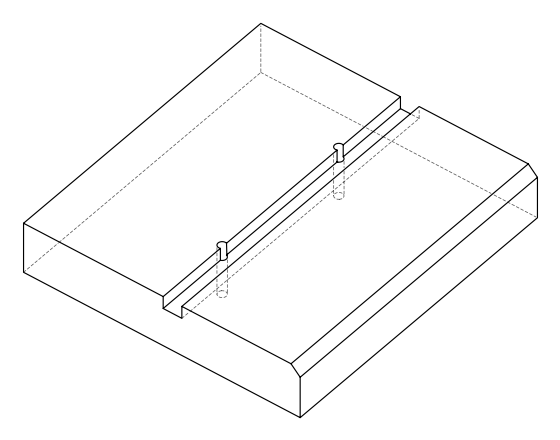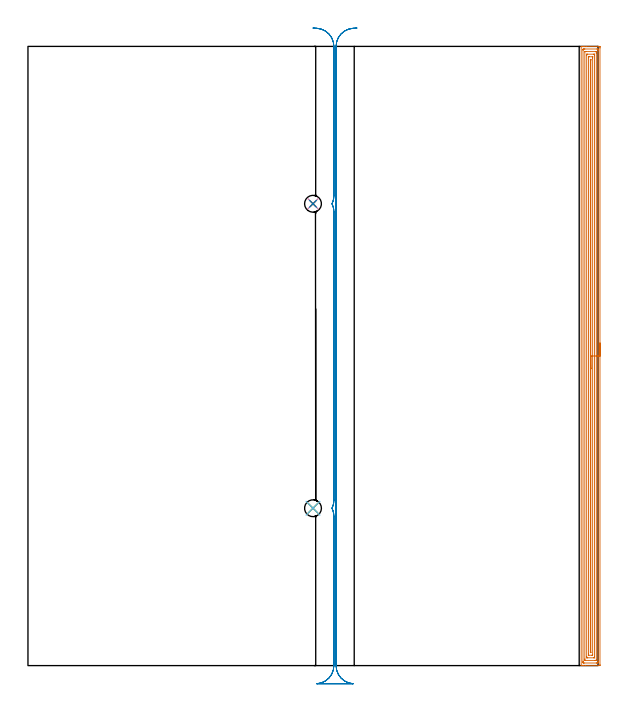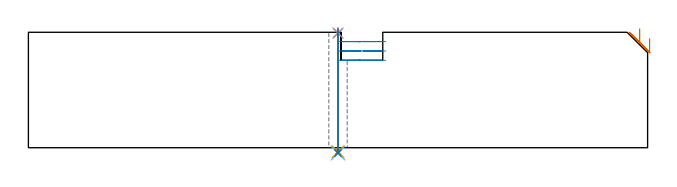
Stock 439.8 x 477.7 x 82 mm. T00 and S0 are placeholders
(PLAN: 8 operations, 6 tool changes, 31.1 min)
(1 AREA_MILL | FG_CHAMFER_SURFACE | UGT0205_001 | 23.12 min | 50212 mm3)
(2 MILL_RECTANGULAR_SLOT | SLOT_RECTANGULAR | UGT0201_006 | Follow Part, ap 7, ae 75% | 6.49 min | 282875 mm3)
(3 SPOT_DRILL | STEP1HOLE | NXT0321_9005460120000 | 0.03 min | 27 mm3)
(4 SPOT_DRILL_1 | STEP1HOLE_1 | NXT0321_9005460120000 | 0.03 min | 8 mm3)
(5 DRILL_THROUGH_HOLE_INTO_CENTER | STEP1HOLE | NXT0301_042 | 0.35 min | 2939 mm3)
(6 DRILL_TO_ENLARGE_THROUGH_HOLE | STEP1HOLE | NXT0301_101 | 0.35 min | 6929 mm3)
(7 DRILL_THROUGH_HOLE_INTO_CENTER_1 | STEP1HOLE_1 | NXT0301_042 | 0.35 min | 2855 mm3)
(8 DRILL_TO_ENLARGE_THROUGH_HOLE_1 | STEP1HOLE_1 | NXT0301_101 | 0.35 min | 6856 mm3)
(TOOL UGT0205_001 | Chamfer Mill 20 x 3 x 45 deg. | D20 FL50 Z2)
(TOOL UGT0201_006 | End Mill 28 mm | D28 FL25 Z2)
(TOOL NXT0321_9005460120000 | NC Spot Drill, 142deg, 12mm, Carbide, Uncoated | D12 PA142 FL30 Z2)
(TOOL NXT0301_042 | Carbide Drill 7.1mm [860.1-0710-057A1-MM 2214] | D7.1 PA140 FL85 Z2)
(TOOL NXT0301_101 | Carbide Drill 13mm [860.1-1300-104A1-MM 2214] | D13 PA140 FL123 Z2)
(OP 1 AREA_MILL)
G17 G21 G94 G90
T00 M6
G54
G17 G0 G90 X441.3 Y248.85 S1061 M3
G43 Z92. H0
Z77.5
G94 G1 Y248.812 Z76.628 F250.
Y248.698 Z75.764
Y248.509 Z74.912
Y248.247 Z74.08
Y247.913 Z73.274
Y247.51 Z72.5
Y247.042 Z71.764
Y246.51 Z71.072
Y245.921 Z70.429
Y245.278 Z69.84
Y244.586 Z69.309
Y243.85 Z68.84
Y243.076 Z68.437
Y242.27 Z68.103
Y241.438 Z67.841
Y240.586 Z67.652
Y239.722 Z67.538
Y238.85 Z67.5
Y0.626
X441.297 Y0.305 Z67.502
X441.292 Y0.01 Z67.506
X440.993 Y0. Z67.804
X430.044 Z78.751
X428.62 Z80.177
X428.264 Z80.531
X427.259 Z81.541
X426.849 Y0.007 Z81.942
X426.803 Y0.01 Z81.988
X426.8 Y0.179 Z82.
Y477.521
X426.803 Y477.69 Z81.988
X426.849 Y477.693 Z81.942
X427.259 Y477.7 Z81.541
X427.552 Z81.248
X428.264 Z80.531
X429.51 Z79.287
X430.934 Z77.861
X440.103 Z68.694
X440.726 Y477.696 Z68.071
X441.292 Y477.692 Z67.506
X441.294 Y477.644 Z67.504
X441.299 Y477.074 Z67.501
X441.3 Y476.498 Z67.5
Y238.85
X439.886 Z68.914
Y3.258
X439.882 Y2.414 Z68.918
X439.879 Y2.37 Z68.921
X439.836 Y2.01 Z68.964
X439.355 Y2.002 Z69.445
X438.946 Y2.001 Z69.854
X438.468 Y2. Z70.332
X429.154 Y2.001 Z79.646
X428.673 Y2.003 Z80.127
X428.264 Y2.01 Z80.536
X428.221 Y2.414 Z80.579
X428.218 Y2.46 Z80.582
X428.214 Y3.307 Z80.586
Y3.357
Y474.442
X428.218 Y475.286 Z80.582
X428.221 Y475.33 Z80.579
X428.264 Y475.69 Z80.536
X428.745 Y475.697 Z80.055
X429.154 Y475.699 Z79.646
X429.632 Y475.7 Z79.168
X438.946 Y475.699 Z69.854
X439.427 Y475.697 Z69.373
X439.836 Y475.69 Z68.964
X439.879 Y475.286 Z68.921
X439.882 Y475.24 Z68.918
X439.886 Y474.393 Z68.914
Y474.343
Y238.85
X438.472 Z70.328
X438.471 Y4.201 Z70.329
X438.47 Y4.097 Z70.33
X438.468 Y4.045 Z70.332
X438.465 Y4.024 Z70.335
X438.454 Y4.01 Z70.346
X438.254 Y4.002 Z70.546
X438.056 Y4.001 Z70.744
X437.366 Y4. Z71.434
X430.044 Y4.001 Z78.756
X429.844 Y4.005 Z78.956
X429.711 Y4.01 Z79.089
X429.635 Y4.021 Z79.165
X429.633 Y4.063 Z79.167
X429.63 Y4.201 Z79.17
X429.629 Y4.619 Z79.171
X429.628 Y5.095 Z79.172
X429.629 Y473.499 Z79.171
X429.63 Y473.603 Z79.17
X429.632 Y473.654 Z79.168
X429.635 Y473.676 Z79.165
X429.646 Y473.69 Z79.154
X429.846 Y473.698 Z78.954
X430.044 Y473.699 Z78.756
X430.734 Y473.7 Z78.066
X438.056 Y473.699 Z70.744
X438.256 Y473.695 Z70.544
X438.389 Y473.69 Z70.411
X438.465 Y473.679 Z70.335
X438.467 Y473.637 Z70.333
X438.47 Y473.499 Z70.33
X438.471 Y473.081 Z70.329
X438.472 Y472.605 Z70.328
Y238.85
X437.057 Z71.743
Y6.883
X437.051 Y6.104 Z71.749
X437.039 Y6.01 Z71.761
X436.935 Y6.005 Z71.865
X436.715 Y6.002 Z72.085
X436.275 Y6. Z72.525
X431.825 Z76.975
X431.381 Y6.002 Z77.419
X431.164 Y6.005 Z77.636
X431.062 Y6.01 Z77.738
X431.05 Y6.078 Z77.75
X431.043 Y6.774 Z77.757
Y6.883
Y470.817
X431.049 Y471.596 Z77.751
X431.061 Y471.69 Z77.739
X431.165 Y471.695 Z77.635
X431.385 Y471.698 Z77.415
X431.825 Y471.7 Z76.975
X436.275 Z72.525
X436.719 Y471.698 Z72.081
X436.936 Y471.695 Z71.864
X437.038 Y471.69 Z71.762
X437.05 Y471.622 Z71.75
X437.057 Y470.926 Z71.743
Y470.817
Y238.85
X435.643 Z73.157
X435.642 Y8.671 Z73.158
X435.641 Y8.414 Z73.159
X435.636 Y8.154 Z73.164
X435.629 Y8.01 Z73.171
X435.552 Y8.007 Z73.248
X435.385 Y8.003 Z73.415
X435.163 Y8. Z73.637
X432.715 Y8.001 Z76.085
X432.489 Y8.003 Z76.311
X432.464 Y8.01 Z76.336
X432.462 Y8.014 Z76.338
X432.459 Y8.034 Z76.341
X432.457 Y8.671 Z76.343
Y8.93
X432.458 Y469.029 Z76.342
X432.459 Y469.286 Z76.341
X432.464 Y469.547 Z76.336
X432.471 Y469.69 Z76.329
X432.548 Y469.693 Z76.252
X432.715 Y469.697 Z76.085
X432.937 Y469.7 Z75.863
X435.385 Y469.699 Z73.415
X435.611 Y469.697 Z73.189
X435.636 Y469.69 Z73.164
X435.638 Y469.686 Z73.162
X435.641 Y469.666 Z73.159
X435.643 Y469.029 Z73.157
Y468.77
Y238.85
X434.229 Z74.571
X434.228 Y10.459 Z74.572
X434.226 Y10.276 Z74.574
X434.222 Y10.055 Z74.578
X434.218 Y10.01 Z74.582
X434.131 Y10.005 Z74.669
X434.059 Y10.002 Z74.741
X433.903 Y10.01 Z74.897
X433.878 Y10.022 Z74.922
X433.876 Y10.074 Z74.924
X433.873 Y10.19 Z74.927
X433.871 Y10.459 Z74.929
Y10.818
Y466.974
X433.872 Y467.241 Z74.928
X433.876 Y467.6 Z74.924
X433.878 Y467.674 Z74.922
X433.883 Y467.691 Z74.917
X433.903 Y467.692 Z74.897
X434.042 Y467.697 Z74.758
X434.197 Y467.69 Z74.603
X434.222 Y467.678 Z74.578
X434.224 Y467.626 Z74.576
X434.227 Y467.51 Z74.573
X434.229 Y467.241 Z74.571
Y466.974
Y238.85
Y237.978 Z74.609
Y237.113 Z74.723
Y236.262 Z74.912
Y235.43 Z75.174
Y234.624 Z75.508
Y233.85 Z75.911
Y233.114 Z76.38
Y232.422 Z76.911
Y231.779 Z77.5
Y231.19 Z78.143
Y230.658 Z78.835
Y230.19 Z79.571
Y229.787 Z80.345
Y229.453 Z81.151
Y229.191 Z81.983
Y229.002 Z82.835
Y228.888 Z83.7
Y228.85 Z84.571
G0 Z92.
M5
M2
(OP 2 MILL_RECTANGULAR_SLOT)
G17 G21 G94 G90
T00 M6
G54
G17 G0 G90 X219.923 Y491.866 S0 M3
G43 Z92. H0
Z75.367
G94 G1 X222.916 Y491.67 F250.
G2 X236. Y477.7 R14. F500.
G1 Y362.504
G2 X234.55 Y356.3 R14.
X236. Y350.096 R14.
G1 Y127.604
G2 X234.55 Y121.4 R14.
X236. Y115.196 R14.
G1 Y0.
G2 X222.916 Y-13.97 R14.
G1 Y-14.
X250.784
Y-13.97
G2 X237.7 Y0. R14.
G1 Y477.7
G2 X250.784 Y491.67 R14.
G1 X253.777 Y491.866 F250.
G0 X219.923 Z68.733
G1 X222.916 Y491.67
G2 X236. Y477.7 R14. F500.
G1 Y362.504
G2 X234.55 Y356.3 R14.
X236. Y350.096 R14.
G1 Y127.604
G2 X234.55 Y121.4 R14.
X236. Y115.196 R14.
G1 Y0.
G2 X222.916 Y-13.97 R14.
G1 Y-14.
X250.784
Y-13.97
G2 X237.7 Y0. R14.
G1 Y477.7
G2 X250.784 Y491.67 R14.
G1 X253.777 Y491.866 F250.
G0 X219.923 Z62.1
G1 X222.916 Y491.67
G2 X236. Y477.7 R14. F500.
G1 Y362.504
G2 X234.55 Y356.3 R14.
X236. Y350.096 R14.
G1 Y127.604
G2 X234.55 Y121.4 R14.
X236. Y115.196 R14.
G1 Y0.
G2 X222.916 Y-13.97 R14.
G1 Y-14.
X250.784
Y-13.97
G2 X237.7 Y0. R14.
G1 Y477.7
G2 X250.784 Y491.67 R14.
G1 X253.777 Y491.866 F250.
G0 Z92.
M5
M2
(OP 3 SPOT_DRILL)
G17 G21 G94 G90
T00 M6
G54
G17 G0 G90 X219.9 Y121.4 S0 M3
G43 Z92. H0
G94 G81 G98 Z81.436 F250. R85.
G80
M5
M2
(OP 4 SPOT_DRILL_1)
G17 G21 G94 G90
T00 M6
G54
G17 G0 G90 X219.9 Y356.3 S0 M3
G43 Z92. H0
G94 G81 G98 Z81.436 F250. R85.
G80
M5
M2
(OP 5 DRILL_THROUGH_HOLE_INTO_CENTER)
G17 G21 G94 G90
T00 M6
G54
G17 G0 G90 X219.9 Y121.4 S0 M3
G43 Z92. H1
G94 G73 G98 Z-2.792 F250. Q7.066 R84.
G80
M5
M2
(OP 6 DRILL_TO_ENLARGE_THROUGH_HOLE)
G17 G21 G94 G90
T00 M6
G54
G17 G0 G90 X219.9 Y121.4 S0 M3
G43 Z92. H1
G94 G73 G98 Z-3.866 F250. Q12.267 R84.
G80
M5
M2
(OP 7 DRILL_THROUGH_HOLE_INTO_CENTER_1)
G17 G21 G94 G90
T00 M6
G54
G17 G0 G90 X219.9 Y356.3 S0 M3
G43 Z92. H1
G94 G73 G98 Z-2.792 F250. Q7.066 R84.
G80
M5
M2
(OP 8 DRILL_TO_ENLARGE_THROUGH_HOLE_1)
G17 G21 G94 G90
T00 M6
G54
G17 G0 G90 X219.9 Y356.3 S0 M3
G43 Z92. H1
G94 G73 G98 Z-3.866 F250. Q12.267 R84.
G80
M5
M2
